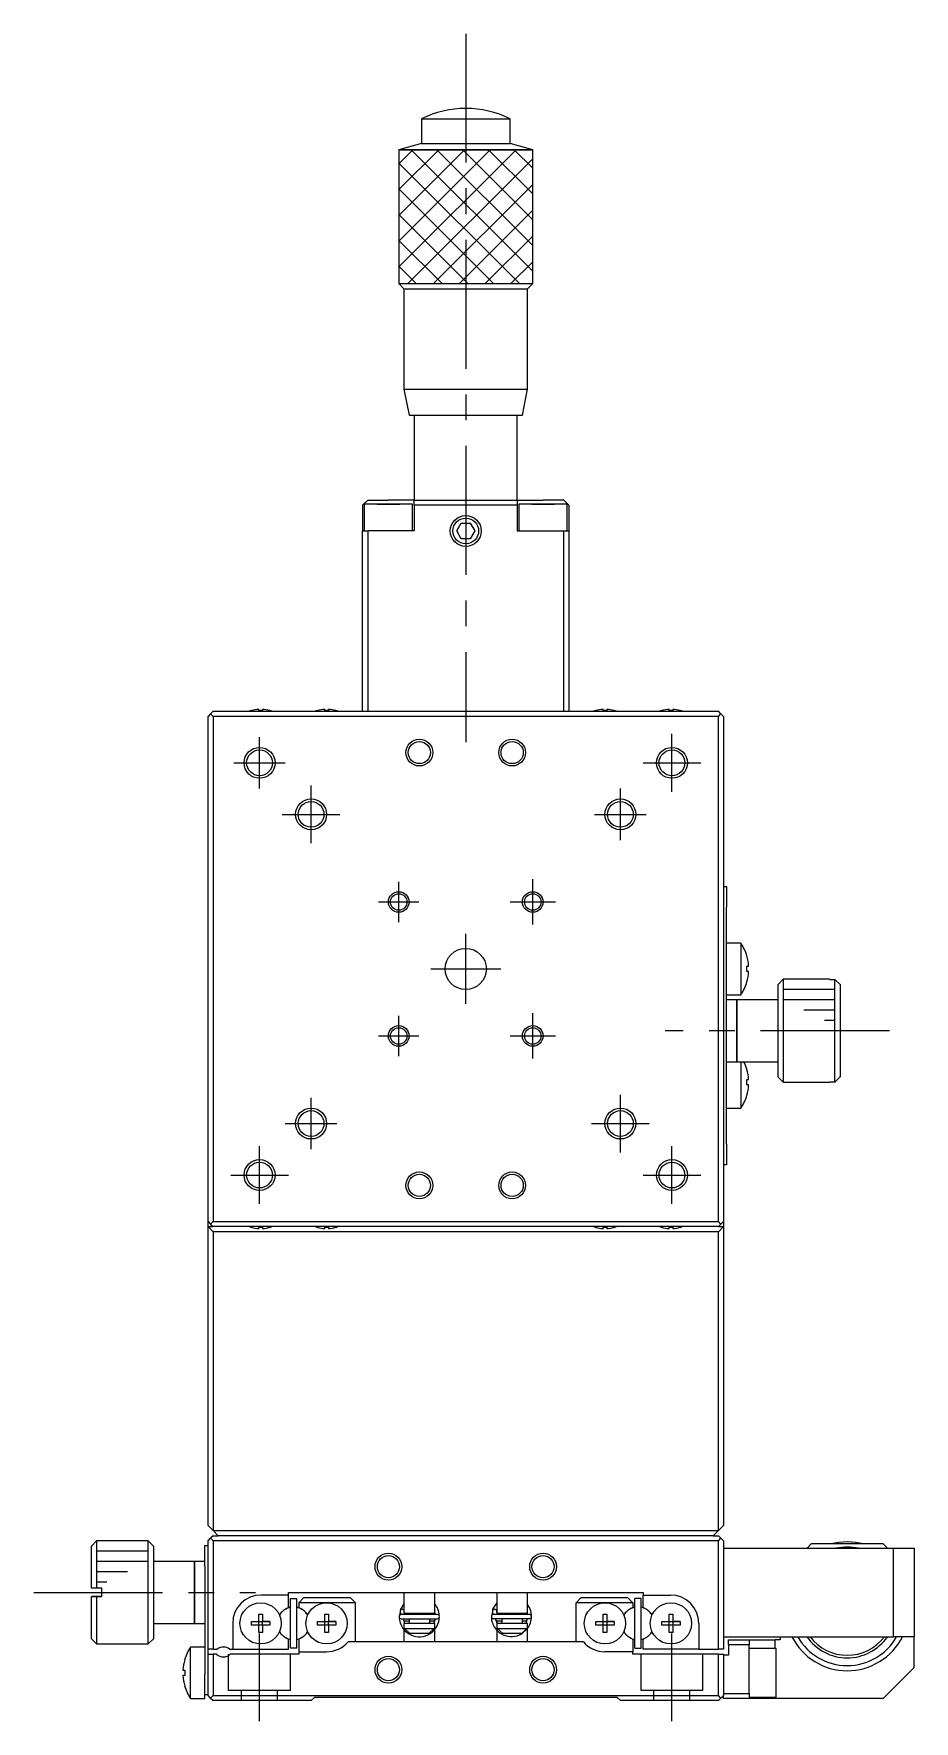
# Model space of a CAD drawing. Extents: x -319 to 370, y 6 to 505.
# Drawn here: x -66.5 to 18.9, y 51.2 to 214.9 of the extents above; entities that cross this region are included whole.
import ezdxf

# ---------------------------------------------------------------- set-up
doc = ezdxf.new("R2010")
doc.units = 0
doc.header["$LTSCALE"] = 10
doc.linetypes.add('CENTER', pattern=[2, 1.25, -0.25, 0.25, -0.25])
doc.linetypes.add('DASHED', pattern=[3.5, 2, -1.5])
doc.layers.get('0').update_dxf_attribs({"linetype": 'CONTINUOUS'})
doc.layers.add('CENTER', color=1, linetype='CENTER')

msp = doc.modelspace()

# ---------------------------------------------------------------- linework, layer by layer
at = {"color": 7, "linetype": 'CONTINUOUS'}
for p, q in [((-28.870198, 206.669043), (-20.270198, 206.669043)), ((-28.870198, 206.669043), (-28.870198, 204.258532)), ((-20.270198, 204.258532), (-20.270198, 206.669043)), ((-28.870198, 204.258532), (-31.070197, 203.669044)), ((-31.070197, 203.669044), (-18.070199, 203.669044)), ((-31.070197, 203.669044), (-31.070197, 190.669043)), ((-28.870198, 204.258532), (-20.270198, 204.258532)), ((-18.070199, 203.669044), (-20.270198, 204.258532)), ((-18.070199, 190.669043), (-18.070199, 203.669044)), ((-31.070197, 190.669043), (-18.070199, 190.669043)), ((-31.070197, 190.669043), (-30.570194, 190.169041)), ((-30.570194, 190.169041), (-18.570202, 190.169041)), ((-30.570194, 190.169041), (-30.570194, 180.419036)), ((-18.570202, 190.169041), (-18.070199, 190.669043)), ((-18.570202, 180.419036), (-18.570202, 190.169041)), ((-30.570194, 180.419036), (-18.570202, 180.419036)), ((-30.570194, 180.419036), (-30.070195, 177.919037)), ((-19.070201, 177.919037), (-18.570202, 180.419036)), ((-30.070195, 177.919037), (-19.070201, 177.919037)), ((-29.570198, 177.919037), (-29.570198, 169.669037)), ((-19.570198, 169.669037), (-19.570198, 177.919037)), ((-34.070198, 169.669037), (-34.570198, 169.169037)), ((-34.570198, 169.169037), (-34.570198, 166.669037)), ((-29.720198, 169.269037), (-34.420198, 169.269037)), ((-29.720198, 169.269037), (-34.420198, 169.269037)), ((-34.420198, 169.269037), (-34.420198, 166.669037)), ((-34.070198, 169.669037), (-32.070198, 169.669037)), ((-33.170198, 169.269037), (-32.070198, 169.269037)), ((-32.070198, 169.269037), (-33.170198, 169.269037)), ((-29.570198, 169.669037), (-32.070198, 169.669037)), ((-30.970198, 169.269037), (-32.070198, 169.269037)), ((-32.070198, 169.269037), (-30.970198, 169.269037)), ((-29.720198, 166.669037), (-29.720198, 169.269037)), ((-29.570198, 169.169037), (-29.570198, 169.669037)), ((-29.570198, 169.669037), (-19.570198, 169.669037)), ((-29.570198, 169.169037), (-29.570198, 166.669037)), ((-19.570198, 169.169037), (-29.570198, 169.169037)), ((-19.570198, 169.669037), (-19.570198, 169.169037)), ((-19.570198, 169.669037), (-17.070198, 169.669037)), ((-19.570198, 169.169037), (-19.570198, 166.669037)), ((-14.720198, 169.269037), (-19.420198, 169.269037)), ((-14.720198, 169.269037), (-19.420198, 169.269037)), ((-19.420198, 169.269037), (-19.420198, 166.669037)), ((-18.170198, 169.269037), (-17.070198, 169.269037)), ((-17.070198, 169.269037), (-18.170198, 169.269037)), ((-15.070198, 169.669037), (-17.070198, 169.669037)), ((-15.970198, 169.269037), (-17.070198, 169.269037)), ((-17.070198, 169.269037), (-15.970198, 169.269037)), ((-14.570198, 169.169037), (-15.070198, 169.669037)), ((-14.720198, 166.669037), (-14.720198, 169.269037)), ((-14.570198, 169.169037), (-14.570198, 166.669037)), ((-25.436223, 166.669037), (-25.00321, 167.419037)), ((-25.00321, 167.419037), (-24.137185, 167.419037)), ((-24.137185, 167.419037), (-23.704172, 166.669037)), ((-34.570198, 149.169037), (-34.570198, 166.669037)), ((-34.570198, 166.669037), (-34.070198, 166.669037)), ((-34.070198, 166.669037), (-34.070198, 149.169037)), ((-29.570198, 166.669037), (-34.070198, 166.669037)), ((-25.00321, 165.919037), (-25.436223, 166.669037)), ((-24.137185, 165.919037), (-25.00321, 165.919037)), ((-23.704172, 166.669037), (-24.137185, 165.919037)), ((-19.570198, 166.669037), (-15.070198, 166.669037)), ((-15.070198, 149.169037), (-15.070198, 166.669037)), ((-15.070198, 166.669037), (-14.570198, 166.669037)), ((-14.570198, 166.669037), (-14.570198, 149.169037)), ((-49.070198, 149.169037), (-49.320198, 148.919037)), ((-49.070198, 149.169037), (-34.070198, 149.169037)), ((-45.356559, 149.238559), (-45.358814, 149.243181)), ((-45.356559, 149.238559), (-45.358814, 149.243181)), ((-44.650198, 149.238559), (-44.650198, 149.358896)), ((-44.290198, 149.238559), (-44.650198, 149.238559)), ((-44.290198, 149.358896), (-44.290198, 149.238559)), ((-43.581582, 149.243181), (-43.583836, 149.238559)), ((-43.581582, 149.243181), (-43.583836, 149.238559)), ((-38.956559, 149.238559), (-38.958814, 149.243181)), ((-38.956559, 149.238559), (-38.958814, 149.243181)), ((-38.250198, 149.238559), (-38.250198, 149.358896)), ((-37.890198, 149.238559), (-38.250198, 149.238559)), ((-37.890198, 149.358896), (-37.890198, 149.238559)), ((-37.181582, 149.243181), (-37.183836, 149.238559)), ((-37.181582, 149.243181), (-37.183836, 149.238559)), ((-34.070198, 149.169037), (-15.070198, 149.169037)), ((-34.070198, 149.169037), (-15.070198, 149.169037)), ((-15.070198, 149.169037), (-0.070198, 149.169037)), ((-11.956559, 149.238559), (-11.958814, 149.243181)), ((-11.956559, 149.238559), (-11.958814, 149.243181)), ((-11.250198, 149.238559), (-11.250198, 149.358896)), ((-10.890198, 149.238559), (-11.250198, 149.238559)), ((-10.890198, 149.358896), (-10.890198, 149.238559)), ((-10.181582, 149.243181), (-10.183836, 149.238559)), ((-10.181582, 149.243181), (-10.183836, 149.238559)), ((-5.556559, 149.238559), (-5.558814, 149.243181)), ((-5.556559, 149.238559), (-5.558814, 149.243181)), ((-4.850198, 149.238559), (-4.850198, 149.358896)), ((-4.490198, 149.238559), (-4.850198, 149.238559)), ((-4.490198, 149.358896), (-4.490198, 149.238559)), ((-3.781582, 149.243181), (-3.783836, 149.238559)), ((-3.781582, 149.243181), (-3.783836, 149.238559)), ((0.179802, 148.919037), (-0.070198, 149.169037)), ((-49.320198, 148.919037), (-49.570198, 148.669037)), ((-49.570198, 99.669037), (-49.570198, 148.669037)), ((-49.070198, 148.669037), (-49.320198, 148.919037)), ((-49.070198, 148.669037), (-49.070198, 99.669037)), ((-0.070198, 148.669037), (-49.070198, 148.669037)), ((-0.070198, 148.669037), (0.179802, 148.919037)), ((-0.070198, 99.669037), (-0.070198, 148.669037)), ((0.429802, 148.669037), (0.179802, 148.919037)), ((0.429802, 148.669037), (0.429802, 99.669037)), ((0.429802, 132.169037), (0.729802, 132.169037)), ((0.729802, 132.169037), (0.729802, 130.169037)), ((0.729802, 125.244037), (0.729802, 130.169037)), ((2.12146, 126.669037), (0.729802, 126.669037)), ((2.12146, 126.669037), (2.12146, 121.669037)), ((0.729802, 123.094037), (0.729802, 125.244037)), ((2.692383, 125.427626), (2.699238, 125.43097)), ((2.692383, 125.427626), (2.699238, 125.43097)), ((0.729802, 119.744037), (0.729802, 123.094037)), ((2.692383, 124.429037), (2.864755, 124.429037)), ((2.692383, 123.909037), (2.692383, 124.429037)), ((2.864755, 123.909037), (2.692383, 123.909037)), ((2.699238, 122.907104), (2.692383, 122.910447)), ((2.699238, 122.907104), (2.692383, 122.910447)), ((6.229802, 123.169037), (5.729802, 122.669037)), ((6.229802, 123.169037), (6.229802, 113.169037)), ((10.729802, 123.169037), (6.229802, 123.169037)), ((10.729802, 123.169037), (10.729802, 123.153011)), ((10.729802, 123.169037), (10.729802, 123.153011)), ((10.729802, 123.153011), (11.229802, 123.153011)), ((11.229802, 113.185063), (11.229802, 123.153011)), ((11.229802, 123.153011), (11.729802, 122.651224)), ((0.729802, 121.669037), (2.12146, 121.669037)), ((5.729802, 113.669037), (5.729802, 122.669037)), ((11.729802, 122.651224), (11.729802, 113.68685)), ((11.729802, 122.651224), (11.729802, 113.68685)), ((1.729802, 121.169037), (0.729802, 121.169037)), ((0.729802, 117.594037), (0.729802, 119.744037)), ((1.729802, 115.169037), (1.729802, 121.169037)), ((1.729802, 121.169037), (1.729802, 115.169037)), ((5.729802, 121.169037), (1.729802, 121.169037)), ((0.729802, 114.244037), (0.729802, 117.594037)), ((0.729802, 115.169037), (1.729802, 115.169037)), ((1.729802, 115.169037), (5.729802, 115.169037)), ((2.12146, 115.169037), (2.12146, 110.669037)), ((0.729802, 112.094037), (0.729802, 114.244037)), ((2.692383, 114.427626), (2.699238, 114.43097)), ((2.692383, 114.427626), (2.699238, 114.43097)), ((2.692383, 113.429037), (2.864755, 113.429037)), ((2.692383, 112.909037), (2.692383, 113.429037)), ((5.729802, 113.669037), (6.229802, 113.169037)), ((6.229802, 113.169037), (10.729802, 113.169037)), ((10.729802, 113.185063), (10.729802, 113.169037)), ((11.229802, 113.185063), (10.729802, 113.185063)), ((10.729802, 113.185063), (10.729802, 113.169037)), ((11.729802, 113.68685), (11.229802, 113.185063)), ((0.729802, 107.169037), (0.729802, 112.094037)), ((2.864755, 112.909037), (2.692383, 112.909037)), ((2.699238, 111.907104), (2.692383, 111.910447)), ((2.699238, 111.907104), (2.692383, 111.910447)), ((0.729802, 110.669037), (2.12146, 110.669037)), ((0.729802, 107.169037), (0.729802, 105.169037)), ((0.729802, 105.169037), (0.429802, 105.169037)), ((-49.570198, 99.669037), (-49.320198, 99.419037)), ((-49.570198, 99.169037), (-49.570198, 99.669037)), ((-49.570198, 99.169037), (-49.070198, 98.669037)), ((-49.570198, 99.169037), (-49.070198, 99.169037)), ((-49.570198, 70.169037), (-49.570198, 99.169037)), ((-49.320198, 99.419037), (-49.070198, 99.669037)), ((-49.320198, 99.419037), (-49.070198, 99.169037)), ((-49.070198, 99.669037), (-0.070198, 99.669037)), ((-0.070198, 99.169037), (-49.070198, 99.169037)), ((-49.070198, 98.669037), (-49.070198, 69.669037)), ((-0.070198, 98.669037), (-49.070198, 98.669037)), ((-45.358814, 99.094893), (-45.356559, 99.099515)), ((-45.358814, 99.094893), (-45.356559, 99.099515)), ((-44.650198, 99.099515), (-44.290198, 99.099515)), ((-44.650198, 98.979178), (-44.650198, 99.099515)), ((-44.290198, 99.099515), (-44.290198, 98.979178)), ((-43.583836, 99.099515), (-43.581582, 99.094893)), ((-43.583836, 99.099515), (-43.581582, 99.094893)), ((-38.958814, 99.094893), (-38.956559, 99.099515)), ((-38.958814, 99.094893), (-38.956559, 99.099515)), ((-38.250198, 99.099515), (-37.890198, 99.099515)), ((-38.250198, 98.979178), (-38.250198, 99.099515)), ((-37.890198, 99.099515), (-37.890198, 98.979178)), ((-37.183836, 99.099515), (-37.181582, 99.094893)), ((-37.183836, 99.099515), (-37.181582, 99.094893)), ((-11.958814, 99.094893), (-11.956559, 99.099515)), ((-11.958814, 99.094893), (-11.956559, 99.099515)), ((-11.250198, 99.099515), (-10.890198, 99.099515)), ((-11.250198, 98.979178), (-11.250198, 99.099515)), ((-10.890198, 99.099515), (-10.890198, 98.979178)), ((-10.183836, 99.099515), (-10.181582, 99.094893)), ((-10.183836, 99.099515), (-10.181582, 99.094893)), ((-5.558814, 99.094893), (-5.556559, 99.099515)), ((-5.558814, 99.094893), (-5.556559, 99.099515)), ((-4.850198, 99.099515), (-4.490198, 99.099515)), ((-4.850198, 98.979178), (-4.850198, 99.099515)), ((-4.490198, 99.099515), (-4.490198, 98.979178)), ((-3.783836, 99.099515), (-3.781582, 99.094893)), ((-3.783836, 99.099515), (-3.781582, 99.094893)), ((0.179802, 99.419037), (-0.070198, 99.669037)), ((-0.070198, 99.169037), (0.179802, 99.419037)), ((-0.070198, 99.169037), (0.429802, 99.169037)), ((-0.070198, 98.669037), (0.429802, 99.169037)), ((-0.070198, 69.669037), (-0.070198, 98.669037)), ((0.179802, 99.419037), (0.429802, 99.669037)), ((0.429802, 99.669037), (0.429802, 99.169037)), ((0.429802, 99.169037), (0.429802, 70.169037)), ((-49.070198, 69.669037), (-49.570198, 70.169037)), ((-49.570198, 68.669037), (-49.320198, 68.919037)), ((-49.070198, 69.169037), (-49.320198, 68.919037)), ((-49.320198, 68.919037), (-49.070198, 68.669037)), ((-49.070198, 69.669037), (-0.070198, 69.669037)), ((-48.570198, 69.169037), (-49.070198, 69.669037)), ((-49.070198, 69.169037), (-48.570198, 69.169037)), ((-0.570198, 69.169037), (-48.570198, 69.169037)), ((-0.070198, 69.669037), (-0.570198, 69.169037)), ((-0.570198, 69.169037), (-0.070198, 69.169037)), ((0.429802, 70.169037), (-0.070198, 69.669037)), ((-0.070198, 69.169037), (0.179802, 68.919037)), ((-0.070198, 68.669037), (0.179802, 68.919037)), ((0.179802, 68.919037), (0.429802, 68.669037)), ((-60.370198, 68.669037), (-60.870198, 68.169037)), ((-60.870198, 64.069037), (-60.870198, 68.169037)), ((-60.370198, 68.669037), (-60.370198, 64.069037)), ((-55.370198, 68.669037), (-60.370198, 68.669037)), ((-55.370198, 63.669037), (-55.370198, 68.669037)), ((-54.870198, 68.169037), (-55.370198, 68.669037)), ((-54.870198, 68.169037), (-54.870198, 63.669037)), ((-49.870198, 68.219037), (-49.570198, 68.219037)), ((-49.870198, 66.219037), (-49.870198, 68.219037)), ((-49.570198, 58.169037), (-49.570198, 68.669037)), ((-49.070198, 68.669037), (-49.070198, 58.169037)), ((-0.070198, 68.669037), (-49.070198, 68.669037)), ((-0.070198, 58.169037), (-0.070198, 68.669037)), ((0.429802, 68.669037), (0.429802, 58.169037)), ((0.429802, 67.969037), (16.929802, 67.969037)), ((8.929802, 68.369037), (8.529802, 67.969037)), ((15.929802, 68.369037), (8.929802, 68.369037)), ((16.329802, 67.969037), (15.929802, 68.369037)), ((16.929802, 59.369037), (16.929802, 67.969037)), ((16.929802, 67.969037), (18.929802, 67.969037)), ((18.929802, 67.969037), (18.929802, 59.369037)), ((-50.870198, 66.669037), (-54.870198, 66.669037)), ((-50.870198, 66.669037), (-50.870198, 63.669037)), ((-50.870198, 63.669037), (-50.870198, 66.669037)), ((-49.870198, 66.669037), (-50.870198, 66.669037)), ((-49.870198, 66.219037), (-49.870198, 56.944037)), ((-60.370198, 64.069037), (-60.870198, 64.069037)), ((-59.870198, 64.069037), (-60.370198, 64.069037)), ((-59.870198, 63.269037), (-59.870198, 64.069037)), ((-60.870198, 59.169037), (-60.870198, 63.269037)), ((-60.870198, 63.269037), (-60.370198, 63.269037)), ((-60.370198, 63.269037), (-60.870198, 63.269037)), ((-59.870198, 63.269037), (-60.370198, 63.269037)), ((-60.370198, 63.269037), (-60.370198, 58.669037)), ((-60.370198, 63.269037), (-59.870198, 63.269037)), ((-55.370198, 58.669037), (-55.370198, 63.669037)), ((-54.870198, 63.669037), (-54.870198, 59.169037)), ((-50.870198, 63.669037), (-50.870198, 60.669037)), ((-50.870198, 60.669037), (-50.870198, 63.669037)), ((-41.770198, 63.419037), (-44.420198, 63.419037)), ((-41.770198, 63.669037), (-39.570198, 63.669037)), ((-41.770198, 63.419037), (-41.770198, 63.669037)), ((-41.770198, 62.213449), (-41.770198, 63.419037)), ((-41.570198, 58.269037), (-41.570198, 63.069037)), ((-41.570198, 63.069037), (-40.970198, 63.069037)), ((-40.970198, 58.269037), (-40.970198, 63.069037)), ((-40.770198, 62.669037), (-40.270198, 63.169037)), ((-38.070198, 62.669037), (-40.770198, 62.669037)), ((-40.770198, 62.669037), (-40.770198, 62.213449)), ((-40.270198, 63.169037), (-35.770198, 63.169037)), ((-39.570198, 63.669037), (-7.370198, 63.669037)), ((-35.270198, 62.669037), (-38.070198, 62.669037)), ((-35.770198, 63.169037), (-35.270198, 62.669037)), ((-35.270198, 58.869037), (-35.270198, 62.669037)), ((-30.570232, 62.574836), (-30.870209, 62.087761)), ((-30.570198, 63.669037), (-30.570198, 61.669037)), ((-27.570198, 61.669037), (-27.570198, 63.669037)), ((-21.570248, 62.651629), (-21.928252, 62.0985)), ((-21.570198, 63.669037), (-21.570198, 61.669037)), ((-18.570198, 61.669037), (-18.570198, 63.669037)), ((-13.870198, 62.669037), (-13.370198, 63.169037)), ((-13.870198, 58.869037), (-13.870198, 62.669037)), ((-11.070198, 62.669037), (-13.870198, 62.669037)), ((-13.370198, 63.169037), (-8.870198, 63.169037)), ((-8.370198, 62.669037), (-11.070198, 62.669037)), ((-8.870198, 63.169037), (-8.370198, 62.669037)), ((-8.370198, 62.669037), (-8.370198, 62.213449)), ((-8.170198, 58.269037), (-8.170198, 63.069037)), ((-7.570198, 63.069037), (-8.170198, 63.069037)), ((-7.570198, 58.269037), (-7.570198, 63.069037)), ((-7.370198, 63.669037), (-7.370198, 63.419037)), ((-7.370198, 63.419037), (-4.720198, 63.419037)), ((-7.370198, 62.213449), (-7.370198, 63.419037)), ((-54.870198, 60.669037), (-50.870198, 60.669037)), ((-50.870198, 60.669037), (-49.870198, 60.669037)), ((-47.170198, 60.669037), (-47.170198, 58.169037)), ((-45.356559, 60.849037), (-44.650198, 60.849037)), ((-45.356559, 60.489037), (-45.356559, 60.849037)), ((-45.356559, 60.849037), (-44.650198, 60.849037)), ((-44.650198, 61.555398), (-44.290198, 61.555398)), ((-44.650198, 60.849037), (-44.650198, 61.555398)), ((-44.639826, 60.838665), (-44.650198, 60.849037)), ((-44.639826, 60.499409), (-44.639826, 60.838665)), ((-44.639826, 60.838665), (-44.30057, 60.838665)), ((-44.30057, 60.838665), (-44.290198, 60.849037)), ((-44.30057, 60.838665), (-44.30057, 60.499409)), ((-44.290198, 61.555398), (-44.290198, 60.849037)), ((-44.290198, 60.849037), (-43.583836, 60.849037)), ((-43.583836, 60.849037), (-44.290198, 60.849037)), ((-43.583836, 60.849037), (-43.583836, 60.489037)), ((-42.063948, 62.043852), (-41.770198, 62.213449)), ((-40.770198, 62.213449), (-40.476448, 62.043852)), ((-38.956559, 60.849037), (-38.250198, 60.849037)), ((-38.956559, 60.489037), (-38.956559, 60.849037)), ((-38.956559, 60.849037), (-38.250198, 60.849037)), ((-38.250198, 61.555398), (-37.890198, 61.555398)), ((-38.250198, 60.849037), (-38.250198, 61.555398)), ((-38.239826, 60.838665), (-38.250198, 60.849037)), ((-38.239826, 60.499409), (-38.239826, 60.838665)), ((-38.239826, 60.838665), (-37.90057, 60.838665)), ((-37.90057, 60.838665), (-37.890198, 60.849037)), ((-37.90057, 60.838665), (-37.90057, 60.499409)), ((-37.890198, 61.555398), (-37.890198, 60.849037)), ((-37.890198, 60.849037), (-37.183836, 60.849037)), ((-37.183836, 60.849037), (-37.890198, 60.849037)), ((-37.183836, 60.849037), (-37.183836, 60.489037)), ((-30.8692, 62.090066), (-31.026925, 61.348523)), ((-30.925613, 61.855828), (-30.926715, 61.821342)), ((-30.926715, 61.821342), (-30.926092, 61.786846)), ((-30.926092, 61.786846), (-30.923746, 61.752423)), ((-30.92279, 61.890218), (-30.925613, 61.855828)), ((-30.923746, 61.752423), (-30.919683, 61.718157)), ((-30.918251, 61.924428), (-30.92279, 61.890218)), ((-30.919683, 61.718157), (-30.913913, 61.684132)), ((-30.912007, 61.958376), (-30.918251, 61.924428)), ((-30.913913, 61.684132), (-30.906449, 61.650432)), ((-30.904073, 61.991977), (-30.912007, 61.958376)), ((-30.906449, 61.650432), (-30.89731, 61.617138)), ((-30.894468, 62.02515), (-30.904073, 61.991977)), ((-30.89731, 61.617138), (-30.886519, 61.584332)), ((-30.883214, 62.057811), (-30.894468, 62.02515)), ((-30.886519, 61.584332), (-30.874099, 61.552095)), ((-30.87106, 62.088201), (-30.883214, 62.057811)), ((-30.874099, 61.552095), (-30.860082, 61.520506)), ((-30.871342, 62.086868), (-30.870686, 62.088861)), ((-30.870686, 62.088861), (-30.868841, 62.09034)), ((-30.868841, 62.09034), (-30.865818, 62.091295)), ((-30.866287, 62.096864), (-30.570179, 61.992842)), ((-30.865178, 62.090462), (-30.866287, 62.096864)), ((-30.865818, 62.091295), (-30.861638, 62.09172)), ((-30.861638, 62.09172), (-30.856326, 62.091612)), ((-30.860082, 61.520506), (-30.859246, 61.518747)), ((-30.856326, 62.091612), (-30.849917, 62.090973)), ((-30.849917, 62.090973), (-30.842454, 62.089806)), ((-30.842454, 62.089806), (-30.833984, 62.088119)), ((-30.833984, 62.088119), (-30.824562, 62.085923)), ((-27.328244, 61.521187), (-30.828244, 61.521187)), ((-30.828244, 61.121187), (-27.328244, 61.121187)), ((-30.824562, 62.085923), (-30.814249, 62.083231)), ((-30.814249, 62.083231), (-30.803113, 62.080062)), ((-30.803113, 62.080062), (-30.791225, 62.076436)), ((-30.791225, 62.076436), (-30.778663, 62.072377)), ((-30.778663, 62.072377), (-30.765507, 62.06791)), ((-30.765507, 62.06791), (-30.751844, 62.063066)), ((-30.751844, 62.063066), (-30.737761, 62.057874)), ((-30.737761, 62.057874), (-30.723351, 62.052369)), ((-30.723351, 62.052369), (-30.708706, 62.046587)), ((-30.708706, 62.046587), (-30.693921, 62.040565)), ((-30.693921, 62.040565), (-30.679093, 62.034341)), ((-30.679093, 62.034341), (-30.664316, 62.027958)), ((-30.664316, 62.027958), (-30.649688, 62.021455)), ((-30.649688, 62.021455), (-30.635303, 62.014874)), ((-30.635303, 62.014874), (-30.621255, 62.00826)), ((-30.621255, 62.00826), (-30.607633, 62.001654)), ((-30.485123, 60.669026), (-30.616226, 61.12116)), ((-30.607633, 62.001654), (-30.594527, 61.995099)), ((-30.594527, 61.995099), (-30.582022, 61.988638)), ((-30.582022, 61.988638), (-30.570198, 61.982312)), ((-30.570198, 61.669037), (-27.570198, 61.669037)), ((-30.070198, 60.869037), (-30.570198, 60.869037)), ((-27.570198, 60.669037), (-30.570198, 60.669037)), ((-30.570198, 60.669037), (-30.570198, 60.169037)), ((-30.226633, 61.521187), (-30.486559, 61.669005)), ((-30.070198, 61.669037), (-30.070198, 61.521187)), ((-30.070198, 61.121187), (-30.070198, 60.669037)), ((-28.070198, 61.521187), (-28.070198, 61.669037)), ((-28.070198, 60.669037), (-28.070198, 61.121187)), ((-27.594721, 60.869037), (-28.070198, 60.869037)), ((-27.669933, 61.668998), (-27.929855, 61.521187)), ((-27.540564, 61.121185), (-27.671096, 60.668968)), ((-27.570198, 60.169037), (-27.570198, 60.669037)), ((-27.57009, 61.682271), (-27.567013, 61.669246)), ((-27.567013, 61.669246), (-27.540245, 61.52119)), ((-27.286364, 62.087959), (-27.309966, 62.140889)), ((-27.285927, 62.086541), (-27.286088, 62.086473)), ((-27.285147, 62.086868), (-27.285878, 62.086561)), ((-27.285688, 62.084311), (-27.285147, 62.086868)), ((-27.285428, 62.088201), (-27.285147, 62.086868)), ((-27.26849, 62.044567), (-27.285428, 62.088201)), ((-27.267254, 62.040999), (-27.26849, 62.044567)), ((-27.266633, 62.039184), (-27.267254, 62.040999)), ((-27.265547, 62.03597), (-27.266633, 62.039184)), ((-27.265009, 62.034358), (-27.265547, 62.03597)), ((-27.264457, 62.032688), (-27.265009, 62.034358)), ((-27.264035, 62.031402), (-27.264457, 62.032688)), ((-27.263701, 62.03038), (-27.264035, 62.031402)), ((-27.263332, 62.029243), (-27.263701, 62.03038)), ((-27.129472, 61.343164), (-27.13311, 61.443953)), ((-21.927243, 62.100805), (-22.084967, 61.359262)), ((-21.983656, 61.866567), (-21.984757, 61.832081)), ((-21.984757, 61.832081), (-21.984134, 61.797585)), ((-21.984134, 61.797585), (-21.981788, 61.763162)), ((-21.980833, 61.900957), (-21.983656, 61.866567)), ((-21.981788, 61.763162), (-21.977725, 61.728896)), ((-21.976294, 61.935168), (-21.980833, 61.900957)), ((-21.977725, 61.728896), (-21.971955, 61.694872)), ((-21.97005, 61.969115), (-21.976294, 61.935168)), ((-21.971955, 61.694872), (-21.964492, 61.661171)), ((-21.962116, 62.002716), (-21.97005, 61.969115)), ((-21.964492, 61.661171), (-21.955353, 61.627877)), ((-21.95251, 62.035889), (-21.962116, 62.002716)), ((-21.955353, 61.627877), (-21.944561, 61.595072)), ((-21.941257, 62.06855), (-21.95251, 62.035889)), ((-21.944561, 61.595072), (-21.932142, 61.562834)), ((-21.929103, 62.09894), (-21.941257, 62.06855)), ((-21.932142, 61.562834), (-21.918125, 61.531245)), ((-21.929385, 62.097608), (-21.928762, 62.099553)), ((-21.928762, 62.099553), (-21.927014, 62.101012)), ((-21.927014, 62.101012), (-21.92415, 62.101976)), ((-21.924329, 62.107603), (-21.570177, 61.967756)), ((-21.923739, 62.10195), (-21.924329, 62.107603)), ((-21.92415, 62.101976), (-21.920187, 62.102439)), ((-21.920187, 62.102439), (-21.915151, 62.102397)), ((-21.918125, 61.531245), (-21.917289, 61.529487)), ((-21.915151, 62.102397), (-21.909072, 62.101852)), ((-21.909072, 62.101852), (-21.901987, 62.100806)), ((-21.901987, 62.100806), (-21.893941, 62.099267)), ((-21.893941, 62.099267), (-21.884981, 62.097242)), ((-18.386287, 61.531926), (-21.886287, 61.531926)), ((-21.886287, 61.131926), (-18.386287, 61.131926)), ((-21.884981, 62.097242), (-21.875164, 62.094746)), ((-21.875164, 62.094746), (-21.864549, 62.091793)), ((-21.864549, 62.091793), (-21.853202, 62.088401)), ((-21.853202, 62.088401), (-21.841192, 62.084591)), ((-21.841192, 62.084591), (-21.828593, 62.080386)), ((-21.828593, 62.080386), (-21.815482, 62.075813)), ((-21.815482, 62.075813), (-21.801941, 62.070899)), ((-21.801941, 62.070899), (-21.788051, 62.065675)), ((-21.788051, 62.065675), (-21.773898, 62.060172)), ((-21.773898, 62.060172), (-21.759569, 62.054425)), ((-21.759569, 62.054425), (-21.745152, 62.048468)), ((-21.745152, 62.048468), (-21.730735, 62.042338)), ((-21.730735, 62.042338), (-21.716407, 62.036073)), ((-21.716407, 62.036073), (-21.702256, 62.029711)), ((-21.702256, 62.029711), (-21.688369, 62.023292)), ((-21.688369, 62.023292), (-21.67483, 62.016854)), ((-21.67483, 62.016854), (-21.661723, 62.010438)), ((-21.538097, 60.668915), (-21.674268, 61.131899)), ((-21.661723, 62.010438), (-21.649129, 62.004082)), ((-21.649129, 62.004082), (-21.637124, 61.997825)), ((-21.637124, 61.997825), (-21.625783, 61.991707)), ((-21.625783, 61.991707), (-21.615174, 61.985764)), ((-21.615174, 61.985764), (-21.605364, 61.980032)), ((-21.605364, 61.980032), (-21.596412, 61.974548)), ((-21.596412, 61.974548), (-21.588372, 61.969345)), ((-21.588372, 61.969345), (-21.581296, 61.964455)), ((-21.581296, 61.964455), (-21.575225, 61.959907)), ((-21.575225, 61.959907), (-21.570198, 61.95573)), ((-21.570287, 61.736689), (-21.570229, 61.918056)), ((-21.570198, 61.669037), (-18.570198, 61.669037)), ((-21.070198, 60.869037), (-21.570198, 60.869037)), ((-21.570198, 60.869037), (-21.570198, 60.743025)), ((-18.570198, 60.669037), (-21.570198, 60.669037)), ((-21.570198, 60.669037), (-21.570198, 60.169037)), ((-21.284676, 61.531926), (-21.537982, 61.668991)), ((-21.070198, 61.669037), (-21.070198, 61.531926)), ((-21.070198, 61.131926), (-21.070198, 60.669037)), ((-19.070198, 61.531926), (-19.070198, 61.669037)), ((-19.070198, 60.669037), (-19.070198, 61.131926)), ((-18.656202, 60.869037), (-19.070198, 60.869037)), ((-18.734579, 61.66901), (-18.987898, 61.531926)), ((-18.598606, 61.131925), (-18.734164, 60.668984)), ((-18.62258, 61.669117), (-18.598288, 61.531929)), ((-18.570198, 60.169037), (-18.570198, 60.669037)), ((-18.344407, 62.098698), (-18.368009, 62.151628)), ((-18.34397, 62.09728), (-18.34413, 62.097212)), ((-18.343189, 62.097608), (-18.343921, 62.097301)), ((-18.343731, 62.095051), (-18.343189, 62.097608)), ((-18.343471, 62.09894), (-18.343189, 62.097608)), ((-18.326533, 62.055306), (-18.343471, 62.09894)), ((-18.325296, 62.051738), (-18.326533, 62.055306)), ((-18.324676, 62.049924), (-18.325296, 62.051738)), ((-18.32359, 62.046709), (-18.324676, 62.049924)), ((-18.323052, 62.045097), (-18.32359, 62.046709)), ((-18.322499, 62.043427), (-18.323052, 62.045097)), ((-18.322077, 62.042141), (-18.322499, 62.043427)), ((-18.321743, 62.04112), (-18.322077, 62.042141)), ((-18.321374, 62.039982), (-18.321743, 62.04112)), ((-18.187514, 61.353903), (-18.191153, 61.454692)), ((-11.956559, 60.849037), (-11.250198, 60.849037)), ((-11.956559, 60.489037), (-11.956559, 60.849037)), ((-11.956559, 60.849037), (-11.250198, 60.849037)), ((-11.250198, 61.555398), (-10.890198, 61.555398)), ((-11.250198, 60.849037), (-11.250198, 61.555398)), ((-11.239826, 60.838665), (-11.250198, 60.849037)), ((-11.239826, 60.499409), (-11.239826, 60.838665)), ((-11.239826, 60.838665), (-10.90057, 60.838665)), ((-10.90057, 60.838665), (-10.890198, 60.849037)), ((-10.90057, 60.838665), (-10.90057, 60.499409)), ((-10.890198, 61.555398), (-10.890198, 60.849037)), ((-10.890198, 60.849037), (-10.183836, 60.849037)), ((-10.183836, 60.849037), (-10.890198, 60.849037)), ((-10.183836, 60.849037), (-10.183836, 60.489037)), ((-8.370198, 62.213449), (-8.663948, 62.043852)), ((-7.076448, 62.043852), (-7.370198, 62.213449)), ((-5.556559, 60.849037), (-4.850198, 60.849037)), ((-5.556559, 60.489037), (-5.556559, 60.849037)), ((-5.556559, 60.849037), (-4.850198, 60.849037)), ((-4.850198, 61.555398), (-4.490198, 61.555398)), ((-4.850198, 60.849037), (-4.850198, 61.555398)), ((-4.839826, 60.838665), (-4.850198, 60.849037)), ((-4.839826, 60.499409), (-4.839826, 60.838665)), ((-4.839826, 60.838665), (-4.50057, 60.838665)), ((-4.50057, 60.838665), (-4.490198, 60.849037)), ((-4.50057, 60.838665), (-4.50057, 60.499409)), ((-4.490198, 61.555398), (-4.490198, 60.849037)), ((-4.490198, 60.849037), (-3.783836, 60.849037)), ((-3.783836, 60.849037), (-4.490198, 60.849037)), ((-3.783836, 60.849037), (-3.783836, 60.489037)), ((-1.970198, 60.669037), (-1.970198, 58.169037)), ((-60.870198, 59.169037), (-60.370198, 58.669037)), ((-55.370198, 58.669037), (-54.870198, 59.169037)), ((-44.650198, 60.489037), (-45.356559, 60.489037)), ((-44.639826, 60.499409), (-44.650198, 60.489037)), ((-44.650198, 59.782675), (-44.650198, 60.489037)), ((-44.290198, 59.782675), (-44.650198, 59.782675)), ((-44.30057, 60.499409), (-44.639826, 60.499409)), ((-44.30057, 60.499409), (-44.290198, 60.489037)), ((-44.290198, 60.489037), (-44.290198, 59.782675)), ((-43.583836, 60.489037), (-44.290198, 60.489037)), ((-41.770198, 59.124625), (-42.063948, 59.294222)), ((-41.770198, 58.169037), (-41.770198, 59.124625)), ((-40.476448, 59.294222), (-40.770198, 59.124625)), ((-40.770198, 59.124625), (-40.770198, 57.919037)), ((-38.250198, 60.489037), (-38.956559, 60.489037)), ((-38.239826, 60.499409), (-38.250198, 60.489037)), ((-38.250198, 59.782675), (-38.250198, 60.489037)), ((-37.890198, 59.782675), (-38.250198, 59.782675)), ((-37.90057, 60.499409), (-38.239826, 60.499409)), ((-37.90057, 60.499409), (-37.890198, 60.489037)), ((-37.890198, 60.489037), (-37.890198, 59.782675)), ((-37.183836, 60.489037), (-37.890198, 60.489037)), ((-30.570198, 60.169037), (-30.515881, 60.169037)), ((-30.570198, 60.068571), (-30.570198, 60.068406)), ((-30.570198, 60.067412), (-30.570198, 58.869037)), ((-30.515881, 60.169037), (-27.624515, 60.169037)), ((-29.986713, 59.669037), (-30.515881, 60.169037)), ((-28.153683, 59.669037), (-29.986713, 59.669037)), ((-27.624515, 60.169037), (-28.153683, 59.669037)), ((-27.624515, 60.169037), (-27.570198, 60.169037)), ((-27.570198, 60.087654), (-27.570198, 60.087775)), ((-27.570198, 60.08702), (-27.570198, 60.087126)), ((-27.570198, 58.869037), (-27.570198, 60.086559)), ((-21.570198, 60.169037), (-21.515881, 60.169037)), ((-21.570198, 60.013044), (-21.570198, 60.01294)), ((-21.570198, 60.012663), (-21.570198, 60.012488)), ((-21.570198, 60.011851), (-21.570198, 58.869037)), ((-20.986713, 59.669037), (-21.515881, 60.169037)), ((-21.515881, 60.169037), (-18.624515, 60.169037)), ((-19.153683, 59.669037), (-20.986713, 59.669037)), ((-18.624515, 60.169037), (-19.153683, 59.669037)), ((-19.146753, 59.652925), (-18.569691, 60.173041)), ((-18.624515, 60.169037), (-18.570198, 60.169037)), ((-18.570198, 58.869037), (-18.570198, 60.169037)), ((-11.250198, 60.489037), (-11.956559, 60.489037)), ((-11.239826, 60.499409), (-11.250198, 60.489037)), ((-11.250198, 59.782675), (-11.250198, 60.489037)), ((-10.890198, 59.782675), (-11.250198, 59.782675)), ((-10.90057, 60.499409), (-11.239826, 60.499409)), ((-10.90057, 60.499409), (-10.890198, 60.489037)), ((-10.890198, 60.489037), (-10.890198, 59.782675)), ((-10.183836, 60.489037), (-10.890198, 60.489037)), ((-8.663948, 59.294222), (-8.370198, 59.124625)), ((-8.370198, 59.124625), (-8.370198, 57.919037)), ((-7.370198, 59.124625), (-7.076448, 59.294222)), ((-7.370198, 58.169037), (-7.370198, 59.124625)), ((-4.850198, 60.489037), (-5.556559, 60.489037)), ((-4.839826, 60.499409), (-4.850198, 60.489037)), ((-4.850198, 59.782675), (-4.850198, 60.489037)), ((-4.490198, 59.782675), (-4.850198, 59.782675)), ((-4.50057, 60.499409), (-4.839826, 60.499409)), ((-4.50057, 60.499409), (-4.490198, 60.489037)), ((-4.490198, 60.489037), (-4.490198, 59.782675)), ((-3.783836, 60.489037), (-4.490198, 60.489037)), ((0.429802, 59.369037), (16.929802, 59.369037)), ((0.929802, 58.569037), (0.929802, 59.069037)), ((0.929802, 59.069037), (2.929802, 59.069037)), ((2.929802, 59.069037), (2.929802, 58.569037)), ((2.929802, 59.069037), (5.429802, 59.069037)), ((5.429802, 59.028773), (2.929802, 59.028773)), ((5.429802, 59.069037), (5.429802, 59.028773)), ((5.929802, 59.069037), (5.429802, 59.069037)), ((5.429802, 58.219037), (5.429802, 59.028773)), ((5.929802, 59.369037), (5.929802, 59.069037)), ((18.929802, 59.369037), (16.929802, 59.369037)), ((18.929802, 56.369037), (18.929802, 59.369037)), ((-60.370198, 58.669037), (-55.370198, 58.669037)), ((-51.261855, 53.369037), (-51.261855, 58.369037)), ((-49.870198, 58.369037), (-51.261855, 58.369037)), ((-49.570198, 57.669037), (-49.570198, 58.169037)), ((-49.070198, 58.169037), (-49.570198, 58.169037)), ((-49.570198, 53.669037), (-49.570198, 57.669037)), ((-49.570198, 57.669037), (-49.070198, 57.669037)), ((-49.070198, 58.169037), (-48.670198, 58.169037)), ((-49.070198, 57.669037), (-49.070198, 53.669037)), ((-48.731636, 57.669037), (-49.070198, 57.669037)), ((-47.470198, 58.169037), (-47.170198, 58.169037)), ((-40.770198, 57.669037), (-47.40876, 57.669037)), ((-47.170198, 58.169037), (-41.770198, 58.169037)), ((-40.970198, 58.269037), (-41.570198, 58.269037)), ((-40.770198, 57.919037), (-40.770198, 57.669037)), ((-40.770198, 57.919037), (-38.070198, 57.919037)), ((-13.14926, 58.869037), (-35.991135, 58.869037)), ((-8.370198, 57.919037), (-11.070198, 57.919037)), ((-8.370198, 57.669037), (-8.370198, 57.919037)), ((-0.070198, 57.669037), (-8.370198, 57.669037)), ((-8.170198, 58.269037), (-7.570198, 58.269037)), ((-1.970198, 58.169037), (-7.370198, 58.169037)), ((-1.970198, 58.169037), (-0.070198, 58.169037)), ((0.429802, 58.169037), (-0.070198, 58.169037)), ((-0.070198, 53.669037), (-0.070198, 57.669037)), ((-0.070198, 57.669037), (0.429802, 57.669037)), ((0.429802, 57.669037), (0.429802, 53.669037)), ((0.929802, 57.569037), (0.429802, 57.569037)), ((2.929802, 58.569037), (0.929802, 58.569037)), ((0.929802, 58.569037), (0.929802, 57.569037)), ((2.929802, 53.869037), (2.929802, 58.569037)), ((5.529802, 58.219037), (2.929802, 58.219037)), ((5.529802, 53.519037), (5.529802, 58.219037)), ((-52.00515, 56.129037), (-51.832778, 56.129037)), ((-51.839634, 57.13097), (-51.832778, 57.127626)), ((-51.832778, 56.129037), (-51.832778, 55.609037)), ((-49.870198, 56.944037), (-49.870198, 55.719037)), ((-49.870198, 53.719037), (-49.870198, 55.719037)), ((15.929802, 53.369037), (18.929802, 56.369037)), ((-51.832778, 55.609037), (-52.00515, 55.609037)), ((-51.832778, 54.610447), (-51.839634, 54.607104)), ((-51.261855, 53.369037), (-49.870198, 53.369037)), ((-49.570198, 53.719037), (-49.870198, 53.719037)), ((-49.870198, 53.369037), (-49.870198, 53.719037)), ((-49.320198, 53.419037), (-49.570198, 53.669037)), ((-49.070198, 53.669037), (-49.320198, 53.419037)), ((-49.320198, 53.419037), (-49.070198, 53.169037)), ((-49.070198, 53.669037), (-0.070198, 53.669037)), ((-39.570198, 53.169037), (-49.070198, 53.169037)), ((-39.570198, 53.169037), (-39.220198, 53.519037)), ((-39.220198, 53.519037), (-9.920198, 53.519037)), ((-9.920198, 53.519037), (-9.570198, 53.169037)), ((-0.070198, 53.169037), (-9.570198, 53.169037)), ((0.179802, 53.419037), (-0.070198, 53.669037)), ((-0.070198, 53.169037), (0.179802, 53.419037)), ((0.429802, 53.669037), (0.179802, 53.419037)), ((0.429802, 53.869037), (2.929802, 53.869037)), ((0.429802, 53.369037), (0.429802, 53.669037)), ((2.929802, 53.369037), (0.429802, 53.369037)), ((2.929802, 53.869037), (2.929802, 53.369037)), ((2.929802, 53.519037), (5.529802, 53.519037)), ((2.929802, 53.438215), (5.429802, 53.438215)), ((5.429802, 53.369037), (2.929802, 53.369037)), ((5.429802, 53.438215), (5.429802, 53.519037)), ((5.429802, 53.438215), (5.429802, 53.369037)), ((15.929802, 53.369037), (5.429802, 53.369037))]:
    msp.add_line(p, q, dxfattribs=at)
at = {"color": 3, "linetype": 'CONTINUOUS'}
for p, q in [((-31.070197, 202.290565), (-29.691718, 203.669044)), ((-31.070197, 199.790565), (-27.191718, 203.669044)), ((-31.070197, 197.290565), (-24.691718, 203.669044)), ((-31.070197, 194.790565), (-22.191718, 203.669044)), ((-31.070197, 192.290565), (-19.691718, 203.669044)), ((-29.867886, 203.669044), (-18.070199, 191.871356)), ((-27.367886, 203.669044), (-18.070199, 194.371356)), ((-24.867886, 203.669044), (-18.070199, 196.871356)), ((-22.367886, 203.669044), (-18.070199, 199.371356)), ((-19.867886, 203.669044), (-18.070199, 201.871356)), ((-31.070197, 202.371354), (-19.367885, 190.669043)), ((-30.191719, 190.669043), (-18.070199, 202.790563)), ((-31.070197, 199.871354), (-21.867885, 190.669043)), ((-27.691719, 190.669043), (-18.070199, 200.290563)), ((-31.070197, 197.371354), (-24.367885, 190.669043)), ((-25.191719, 190.669043), (-18.070199, 197.790563)), ((-31.070197, 194.871354), (-26.867885, 190.669043)), ((-22.691719, 190.669043), (-18.070199, 195.290563)), ((-31.070197, 192.371354), (-29.367885, 190.669043)), ((-20.191719, 190.669043), (-18.070199, 192.790563)), ((11.229802, 122.169037), (6.229802, 122.169037)), ((11.229802, 121.169037), (6.229802, 121.169037)), ((11.229802, 120.169037), (8.229802, 120.169037)), ((11.229802, 119.169037), (10.229802, 119.169037)), ((-55.370198, 67.669037), (-60.370198, 67.669037)), ((-55.370198, 66.669037), (-60.370198, 66.669037)), ((-57.370198, 65.669037), (-60.370198, 65.669037)), ((-59.370198, 64.669037), (-60.370198, 64.669037))]:
    msp.add_line(p, q, dxfattribs=at)
at = {"color": 3, "linetype": 'DASHED'}
for p, q in [((-18.070199, 203.669044), (-31.070197, 203.669044)), ((-31.070197, 203.669044), (-31.070197, 190.669043)), ((-18.070199, 190.669043), (-18.070199, 203.669044)), ((-31.070197, 190.669043), (-18.070199, 190.669043)), ((-47.570198, 54.169037), (-47.570198, 57.669037)), ((-41.570198, 54.169037), (-41.570198, 57.669037)), ((-7.570198, 54.169037), (-7.570198, 57.669037)), ((-1.570198, 54.169037), (-1.570198, 57.669037)), ((-41.570198, 54.169037), (-47.570198, 54.169037)), ((-46.320198, 53.169037), (-46.320198, 54.169037)), ((-42.820198, 53.169037), (-42.820198, 54.169037)), ((-1.570198, 54.169037), (-7.570198, 54.169037)), ((-6.320198, 53.169037), (-6.320198, 54.169037)), ((-2.820198, 53.169037), (-2.820198, 54.169037))]:
    msp.add_line(p, q, dxfattribs=at)
at = {"color": 3, "linetype": 'CONTINUOUS'}
for centre, radius in [((-24.570198, 166.669037), 1.5), ((-29.070198, 145.169037), 1.3), ((-20.070198, 145.169037), 1.3), ((-44.570198, 144.169037), 1.5), ((-4.570198, 144.169037), 1.5), ((-39.570198, 139.169037), 1.5), ((-9.570198, 139.169037), 1.5), ((-31.070198, 130.669037), 1), ((-18.070198, 130.669037), 1), ((-31.070198, 117.669037), 1), ((-18.070198, 117.669037), 1), ((-39.570198, 109.169037), 1.5), ((-9.570198, 109.169037), 1.5), ((-44.570198, 104.169037), 1.5), ((-4.570198, 104.169037), 1.5), ((-29.070198, 103.169037), 1.3), ((-20.070198, 103.169037), 1.3), ((-32.070198, 66.169037), 1.3), ((-17.070198, 66.169037), 1.3), ((-32.070198, 56.169037), 1.3), ((-17.070198, 56.169037), 1.3)]:
    msp.add_circle(centre, radius, dxfattribs=at)
at = {"color": 7, "linetype": 'CONTINUOUS'}
for centre, radius in [((-24.570198, 166.669037), 1.25), ((-29.070198, 145.169037), 1.075), ((-20.070198, 145.169037), 1.075), ((-44.570198, 144.169037), 1.25), ((-4.570198, 144.169037), 1.25), ((-39.570198, 139.169037), 1.25), ((-9.570198, 139.169037), 1.25), ((-31.070198, 130.669037), 0.8), ((-18.070198, 130.669037), 0.8), ((-24.570198, 124.169037), 2), ((-31.070198, 117.669037), 0.8), ((-18.070198, 117.669037), 0.8), ((-39.570198, 109.169037), 1.25), ((-9.570198, 109.169037), 1.25), ((-44.570198, 104.169037), 1.25), ((-4.570198, 104.169037), 1.25), ((-29.070198, 103.169037), 1.075), ((-20.070198, 103.169037), 1.075), ((-32.070198, 66.169037), 1.075), ((-17.070198, 66.169037), 1.075), ((-44.470198, 60.669037), 2), ((-38.070198, 60.669037), 2), ((-11.070198, 60.669037), 2), ((-4.670198, 60.669037), 2), ((-32.070198, 56.169037), 1.075), ((-17.070198, 56.169037), 1.075)]:
    msp.add_circle(centre, radius, dxfattribs=at)
for centre, radius, start, end in [((-24.570195, 197.924042), 9.745001, 63.816215, 116.183798), ((-44.470198, 146.169037), 3.2, 106.122533, 110.364135), ((-44.470198, 146.169037), 3.194933, 93.229709, 106.106712), ((-44.470198, 146.169037), 3.194933, 73.893288, 86.770291), ((-44.470198, 146.169037), 3.2, 69.635865, 73.877467), ((-38.070198, 146.169037), 3.2, 106.122533, 110.364135), ((-38.070198, 146.169037), 3.194933, 93.229709, 106.106712), ((-38.070198, 146.169037), 3.194933, 73.893288, 86.770291), ((-38.070198, 146.169037), 3.2, 69.635865, 73.877467), ((-11.070198, 146.169037), 3.2, 106.122533, 110.364135), ((-11.070198, 146.169037), 3.194933, 93.229709, 106.106712), ((-11.070198, 146.169037), 3.194933, 73.893288, 86.770291), ((-11.070198, 146.169037), 3.2, 69.635865, 73.877467), ((-4.670198, 146.169037), 3.2, 106.122533, 110.364135), ((-4.670198, 146.169037), 3.194933, 93.229709, 106.106712), ((-4.670198, 146.169037), 3.194933, 73.893288, 86.770291), ((-4.670198, 146.169037), 3.2, 69.635865, 73.877467), ((-1.620198, 124.169037), 4.5, 16.285843, 33.748989), ((-1.620198, 124.169037), 4.492483, 3.317816, 16.26943), ((-1.620198, 124.169037), 4.5, 326.251011, 343.714157), ((-1.620198, 124.169037), 4.492483, 343.73057, 356.682184), ((-1.620198, 113.169037), 4.5, 16.285843, 26.3878), ((-1.620198, 113.169037), 4.492483, 3.317816, 16.26943), ((-1.620198, 113.169037), 4.5, 326.251011, 343.714157), ((-1.620198, 113.169037), 4.492483, 343.73057, 356.682184), ((-44.470198, 102.169037), 3.2, 249.635865, 253.877467), ((-44.470198, 102.169037), 3.194933, 253.893288, 266.770291), ((-44.470198, 102.169037), 3.194933, 273.229709, 286.106712), ((-44.470198, 102.169037), 3.2, 286.122533, 290.364135), ((-38.070198, 102.169037), 3.2, 249.635865, 253.877467), ((-38.070198, 102.169037), 3.194933, 253.893288, 266.770291), ((-38.070198, 102.169037), 3.194933, 273.229709, 286.106712), ((-38.070198, 102.169037), 3.2, 286.122533, 290.364135), ((-11.070198, 102.169037), 3.2, 249.635865, 253.877467), ((-11.070198, 102.169037), 3.194933, 253.893288, 266.770291), ((-11.070198, 102.169037), 3.194933, 273.229709, 286.106712), ((-11.070198, 102.169037), 3.2, 286.122533, 290.364135), ((-4.670198, 102.169037), 3.2, 249.635865, 253.877467), ((-4.670198, 102.169037), 3.194933, 253.893288, 266.770291), ((-4.670198, 102.169037), 3.194933, 273.229709, 286.106712), ((-4.670198, 102.169037), 3.2, 286.122533, 290.364135), ((12.429802, 62.069037), 6.499999, 75.750002, 104.249998), ((12.429802, 62.069037), 6, 79.524686, 100.475314), ((-44.420198, 60.669037), 2.75, 90, 180), ((-41.270197, 60.669037), 1.5875, 100.89309, 120.000031), ((-41.270197, 60.669037), 1.5875, 60.000031, 79.106984), ((-29.085391, 61.318348), 1.956317, 3.6811869, 39.22619528), ((-20.145521, 61.328624), 1.95843, 3.69078893, 36.43932679), ((-7.870199, 60.669037), 1.5875, 100.893016, 119.999969), ((-7.870199, 60.669037), 1.5875, 59.999969, 79.10691), ((-4.720198, 60.669037), 2.75, 0, 90), ((-41.155388, 60.554037), 1.75, 134.995594, 148.113496), ((-41.270197, 60.669037), 1.5875, 135.000026, 149.566818), ((-41.270198, 60.669037), 1.5875, 120, 135), ((-41.270198, 60.669037), 1.5875, 45, 60), ((-41.270197, 60.669037), 1.5875, 30.433263, 45.000026), ((-41.385007, 60.554037), 1.75, 31.886504, 45.004406), ((-30.828244, 61.321187), 0.2, 90, 270), ((-29.071177, 61.323333), 1.956028, 180.75808874, 215.76486754), ((-29.078345, 61.321114), 1.948934, 245.39212257, 359.18267785), ((-27.328244, 61.321187), 0.2, 270, 90), ((-21.886287, 61.331926), 0.2, 90, 270), ((-20.129218, 61.334071), 1.956029, 180.75802723, 215.76480604), ((-20.137185, 61.332547), 1.949742, 323.508947, 359.162609), ((-18.386287, 61.331926), 0.2, 270, 90), ((-7.755388, 60.554037), 1.75, 134.995594, 148.113496), ((-7.870199, 60.669037), 1.5875, 134.999974, 149.566737), ((-7.870198, 60.669037), 1.5875, 120, 135), ((-7.870198, 60.669037), 1.5875, 45, 60), ((-7.870199, 60.669037), 1.5875, 30.433182, 44.999974), ((-7.985007, 60.554037), 1.75, 31.886504, 45.004406), ((-41.155388, 60.784037), 1.75, 211.886504, 225.004406), ((-41.270197, 60.669037), 1.5875, 210.433182, 224.999974), ((-41.270198, 60.669037), 1.5875, 225, 240), ((-41.270197, 60.669037), 1.5875, 239.999969, 259.10691), ((-41.270197, 60.669037), 1.5875, 280.893016, 300), ((-41.270198, 60.669037), 1.5875, 300, 315), ((-41.270197, 60.669037), 1.5875, 314.999974, 329.566737), ((-41.385007, 60.784037), 1.75, 314.995594, 328.113496), ((-29.070221, 61.330955), 1.961267, 215.92921791, 245.29606991), ((-20.128264, 61.341694), 1.961267, 215.92921791, 245.29606991), ((-20.136442, 61.332001), 1.949046, 245.39539591, 300.51616014), ((-7.755388, 60.784037), 1.75, 211.886504, 225.004406), ((-7.870199, 60.669037), 1.5875, 210.433263, 225.000026), ((-7.870198, 60.669037), 1.5875, 225, 240), ((-7.870199, 60.669037), 1.5875, 240.000031, 259.106984), ((-7.870199, 60.669037), 1.5875, 280.89309, 300), ((-7.870198, 60.669037), 1.5875, 300, 315), ((-7.870199, 60.669037), 1.5875, 315.000026, 329.566818), ((-7.985007, 60.784037), 1.75, 314.995594, 328.113496), ((12.429802, 62.069037), 6, 206.743684, 333.256316), ((12.429802, 62.069037), 5.5, 209.400351, 330.599649), ((12.429802, 62.069037), 4.75, 214.640194, 325.359806), ((-47.520198, 55.869037), 4.5, 146.251011, 163.714157), ((-48.070198, 58.419037), 1, 228.590378, 311.409622), ((-48.070198, 57.369037), 1, 53.130102, 126.869898), ((-38.070198, 60.669037), 2.75, 270, 319.114807), ((-11.070198, 60.669037), 2.75, 220.885193, 270), ((-47.520198, 55.869037), 4.492483, 163.73057, 176.682184), ((-47.520198, 55.869037), 4.492483, 183.317816, 196.26943), ((-47.520198, 55.869037), 4.5, 196.285843, 213.748989)]:
    msp.add_arc(centre, radius, start, end, dxfattribs=at)
at = {"color": 3, "linetype": 'CONTINUOUS'}
for radius, start, end in [(4.75, 214.640194, 325.359806), (4.5, 216.869898, 270), (4.5, 270, 323.130102)]:
    msp.add_arc((12.429802, 62.069037), radius, start, end, dxfattribs=at)
at = {"layer": 'CENTER', "color": 1, "linetype": 'CENTER'}
for p, q in [((-24.570198, 214.91904), (-24.570198, 146.16904)), ((-44.570198, 141.669037), (-44.570198, 146.669037)), ((-4.570198, 141.369037), (-4.570198, 146.969037)), ((-47.070198, 144.169037), (-42.070198, 144.169037)), ((-7.370198, 144.169037), (-1.770198, 144.169037)), ((-39.570198, 136.369037), (-39.570198, 141.969037)), ((-9.570198, 136.669037), (-9.570198, 141.669037)), ((-42.370198, 139.169037), (-36.770198, 139.169037)), ((-12.070198, 139.169037), (-7.070198, 139.169037)), ((-18.070198, 128.469037), (-18.070198, 132.869037)), ((-31.070198, 128.709037), (-31.070198, 132.629037)), ((-33.030198, 130.669037), (-29.110198, 130.669037)), ((-20.270198, 130.669037), (-15.870198, 130.669037)), ((-24.570198, 120.769037), (-24.570198, 127.569037)), ((-27.970198, 124.169037), (-21.170198, 124.169037)), ((-31.070198, 115.709037), (-31.070198, 119.629037)), ((-18.070198, 115.469037), (-18.070198, 119.869037)), ((16.529802, 118.169037), (-5.220198, 118.169037)), ((-33.030198, 117.669037), (-29.110198, 117.669037)), ((-20.270198, 117.669037), (-15.870198, 117.669037)), ((-39.570198, 106.669037), (-39.570198, 111.669037)), ((-9.570198, 106.369037), (-9.570198, 111.969037)), ((-42.070198, 109.169037), (-37.070198, 109.169037)), ((-12.370198, 109.169037), (-6.770198, 109.169037)), ((-44.570198, 101.369037), (-44.570198, 106.969037)), ((-4.570198, 101.369037), (-4.570198, 106.969037)), ((-47.370198, 104.169037), (-41.770198, 104.169037)), ((-7.370198, 104.169037), (-1.770198, 104.169037)), ((-66.470198, 63.669037), (-44.970198, 63.669037)), ((-44.570198, 51.169037), (-44.570198, 59.669037)), ((-4.570198, 51.169037), (-4.570198, 59.669037))]:
    msp.add_line(p, q, dxfattribs=at)

doc.saveas('drawing.dxf')
